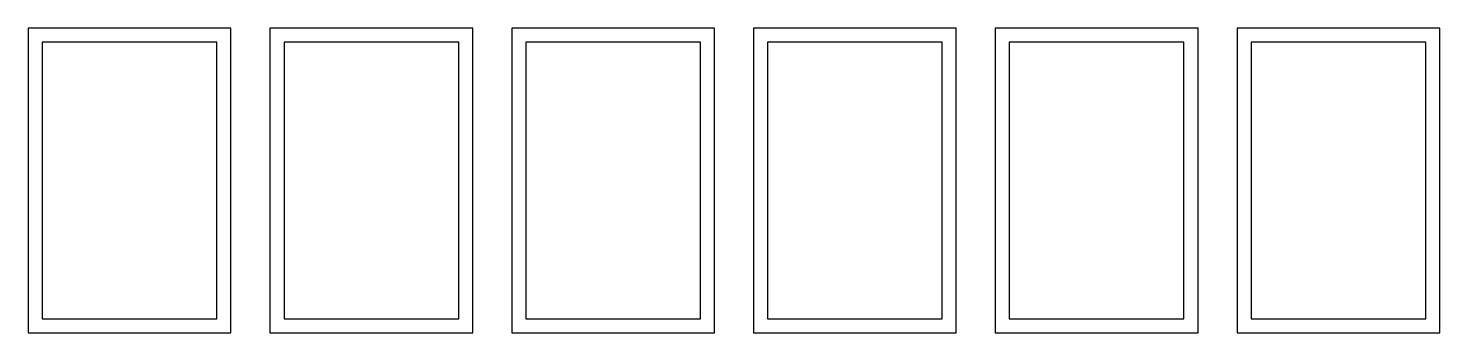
# Model space of a CAD drawing. Extents: x 0 to 1810, y 0 to 390.
import ezdxf

# ---------------------------------------------------------------- set-up
doc = ezdxf.new("R2010")
doc.units = 0
doc.layers.add('CUT', color=1, linetype='CONTINUOUS')
doc.layers.add('ENGRAVE', color=5, linetype='CONTINUOUS')

msp = doc.modelspace()

# ---------------------------------------------------------------- linework, layer by layer
at = {"layer": 'CUT'}
for p, q in [((260, 390), (0, 390)), ((0, 390), (0, 0)), ((260, 0), (260, 390)), ((570, 390), (310, 390)), ((310, 390), (310, 0)), ((570, 0), (570, 390)), ((880, 390), (620, 390)), ((620, 390), (620, 0)), ((880, 0), (880, 390)), ((1190, 390), (930, 390)), ((930, 390), (930, 0)), ((1190, 0), (1190, 390)), ((1500, 390), (1240, 390)), ((1240, 390), (1240, 0)), ((1500, 0), (1500, 390)), ((1810, 390), (1550, 390)), ((1550, 390), (1550, 0)), ((1810, 0), (1810, 390)), ((0, 0), (260, 0)), ((310, 0), (570, 0)), ((620, 0), (880, 0)), ((930, 0), (1190, 0)), ((1240, 0), (1500, 0)), ((1550, 0), (1810, 0))]:
    msp.add_line(p, q, dxfattribs=at)
at = {"layer": 'ENGRAVE'}
for p, q in [((242, 372), (18, 372)), ((18, 372), (18, 18)), ((242, 18), (242, 372)), ((552, 372), (328, 372)), ((328, 372), (328, 18)), ((552, 18), (552, 372)), ((862, 372), (638, 372)), ((638, 372), (638, 18)), ((862, 18), (862, 372)), ((1172, 372), (948, 372)), ((948, 372), (948, 18)), ((1172, 18), (1172, 372)), ((1482, 372), (1258, 372)), ((1258, 372), (1258, 18)), ((1482, 18), (1482, 372)), ((1792, 372), (1568, 372)), ((1568, 372), (1568, 18)), ((1792, 18), (1792, 372)), ((18, 18), (242, 18)), ((328, 18), (552, 18)), ((638, 18), (862, 18)), ((948, 18), (1172, 18)), ((1258, 18), (1482, 18)), ((1568, 18), (1792, 18))]:
    msp.add_line(p, q, dxfattribs=at)

doc.saveas('drawing.dxf')
